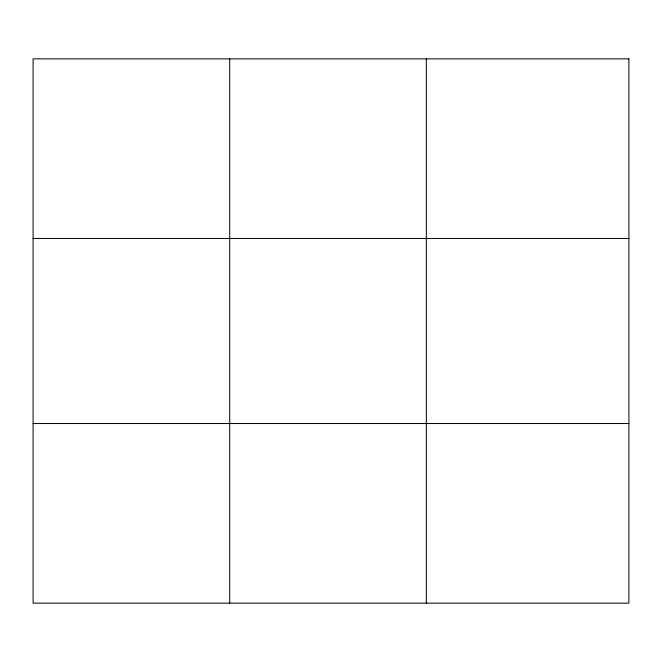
<?xml version="1.0" encoding="UTF-8"?>
<svg xmlns="http://www.w3.org/2000/svg" width="662" height="662" viewBox="0 0 662 662"><rect width="100%" height="100%" fill="white"/><g stroke="black" fill="none" stroke-linecap="round" stroke-linejoin="round"><path stroke-width="0.99" d="M229.714 58.852L229.714 603.148M426.328 58.852L426.328 603.148M33.1 238.469L628.9 238.469M33.1 423.531L628.9 423.531M628.9 58.852L628.9 603.148L33.1 603.148L33.1 58.852L628.9 58.852"/></g></svg>
